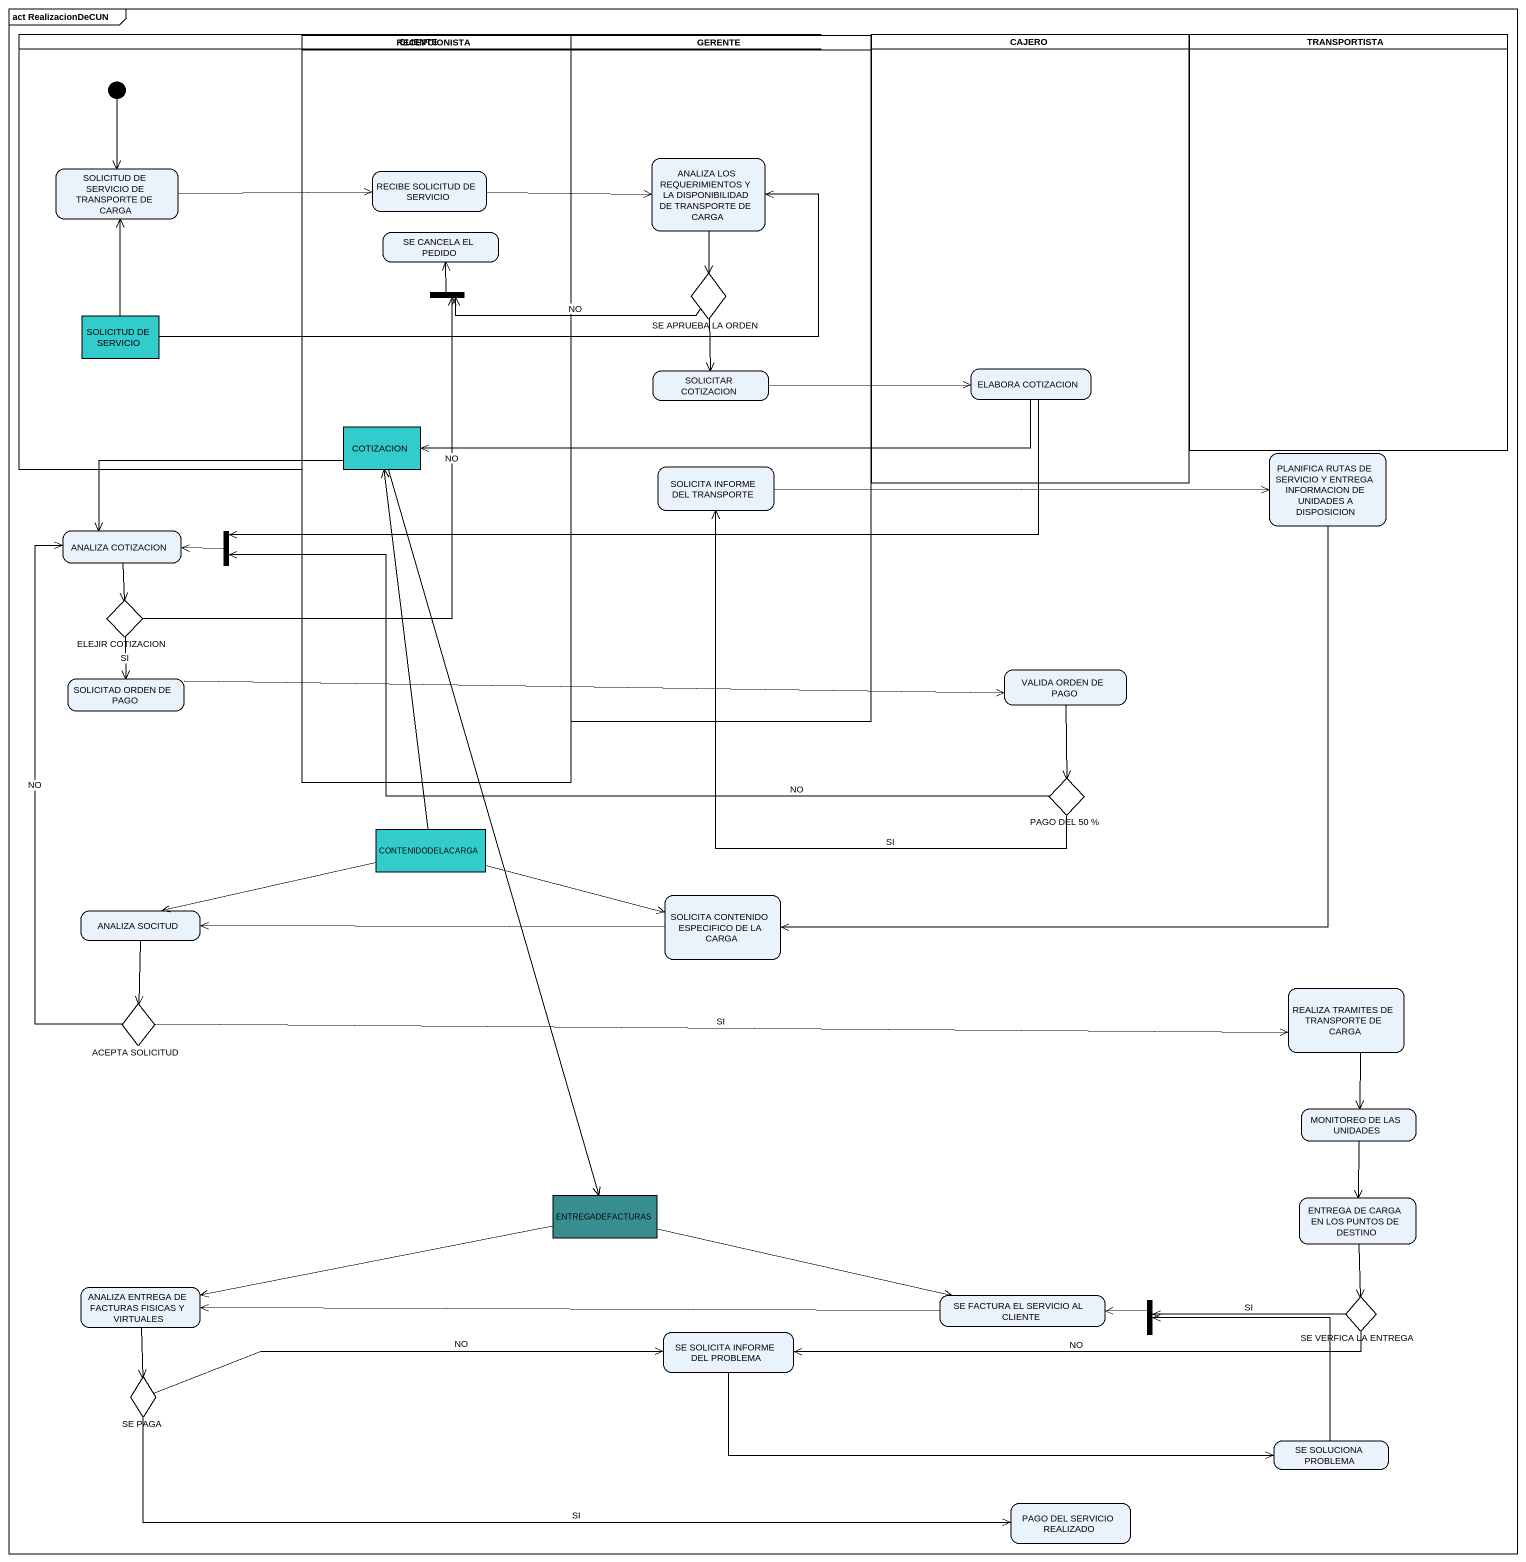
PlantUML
@startuml
mainframe act RealizacionDeCUN
hide empty description
state CLIENTE <<partition>> {
  state "SOLICITUD DE SERVICIO DE TRANSPORTE DE CARGA" as SOLICITUD_DE_SERVICIO_DE
  state "SOLICITUD DE SERVICIO" as SOLICITUD_DE_SERVICIO <<object>> #33CCCC
  [*] --> SOLICITUD_DE_SERVICIO_DE
}
state RECEPCIONISTA <<partition>> {
  state "RECIBE SOLICITUD DE SERVICIO" as RECIBE_SOLICITUD_DE_SERVICIO
  state "SE CANCELA EL PEDIDO" as SE_CANCELA_EL_PEDIDO
  state fork1 <<join>>
  state COTIZACION <<object>> #33CCCC
}
state GERENTE <<partition>> {
  state "ANALIZA LOS REQUERIMIENTOS Y LA DISPONIBILIDAD DE TRANSPORTE DE CARGA" as ANALIZA_LOS_REQUERIMIENTOS
  state "SE APRUEBA LA ORDEN" as SE_APRUEBA_LA_ORDEN <<choice>> #005500
  state "SOLICITAR COTIZACION" as SOLICITAR_COTIZACION
  state "SOLICITA INFORME DEL TRANSPORTE" as SOLICITA_INFORME_DEL
}
state CAJERO <<partition>> {
  state "ELABORA COTIZACION" as ELABORA_COTIZACION
}
state TRANSPORTISTA <<partition>>
state "PLANIFICA RUTAS DE SERVICIO Y ENTREGA INFORMACION DE UNIDADES A DISPOSICION" as PLANIFICA_RUTAS_DE_SERVICIO
state "ANALIZA COTIZACION" as ANALIZA_COTIZACION
state fork2 <<join>>
state "ELEJIR COTIZACION" as ELEJIR_COTIZACION <<choice>> #005500
state "SOLICITAD ORDEN DE PAGO" as SOLICITAD_ORDEN_DE_PAGO
state "VALIDA ORDEN DE PAGO" as VALIDA_ORDEN_DE_PAGO
state "PAGO DEL 50 %" as PAGO_DEL_50 <<choice>> #005500
state CONTENIDODELACARGA <<object>> #33CCCC
state "SOLICITA CONTENIDO ESPECIFICO DE LA CARGA" as SOLICITA_CONTENIDO
state "ANALIZA SOCITUD" as ANALIZA_SOCITUD
state "ACEPTA SOLICITUD" as ACEPTA_SOLICITUD <<choice>> #005500
state "REALIZA TRAMITES DE TRANSPORTE DE CARGA" as REALIZA_TRAMITES_DE
state "MONITOREO DE LAS UNIDADES" as MONITOREO_DE_LAS_UNIDADES
state ENTREGADEFACTURAS <<object>> #388E8E
state "ENTREGA DE CARGA EN LOS PUNTOS DE DESTINO" as ENTREGA_DE_CARGA_EN_LOS
state "ANALIZA ENTREGA DE FACTURAS FISICAS Y VIRTUALES" as ANALIZA_ENTREGA_DE_FACTURAS
state "SE FACTURA EL SERVICIO AL CLIENTE" as SE_FACTURA_EL_SERVICIO_AL
state fork3 <<join>>
state "SE VERFICA LA ENTREGA" as SE_VERFICA_LA_ENTREGA <<choice>> #005500
state "SE SOLICITA INFORME DEL PROBLEMA" as SE_SOLICITA_INFORME_DEL
state "SE PAGA" as SE_PAGA <<choice>> #005500
state "SE SOLUCIONA PROBLEMA" as SE_SOLUCIONA_PROBLEMA
state "PAGO DEL SERVICIO REALIZADO" as PAGO_DEL_SERVICIO_REALIZADO
ANALIZA_LOS_REQUERIMIENTOS --> SE_APRUEBA_LA_ORDEN
SOLICITUD_DE_SERVICIO_DE -right-> RECIBE_SOLICITUD_DE_SERVICIO
RECIBE_SOLICITUD_DE_SERVICIO -right-> ANALIZA_LOS_REQUERIMIENTOS
SE_APRUEBA_LA_ORDEN -left-> fork1 : NO
SE_APRUEBA_LA_ORDEN --> SOLICITAR_COTIZACION
SOLICITUD_DE_SERVICIO -right-> ANALIZA_LOS_REQUERIMIENTOS
SOLICITUD_DE_SERVICIO -up-> SOLICITUD_DE_SERVICIO_DE
fork1 -up-> SE_CANCELA_EL_PEDIDO
SOLICITAR_COTIZACION -right-> ELABORA_COTIZACION
ELABORA_COTIZACION -left-> COTIZACION
ELABORA_COTIZACION -left-> fork2
COTIZACION -left-> ANALIZA_COTIZACION
COTIZACION --> ENTREGADEFACTURAS
SOLICITA_INFORME_DEL -right-> PLANIFICA_RUTAS_DE_SERVICIO
PLANIFICA_RUTAS_DE_SERVICIO --> SOLICITA_CONTENIDO
ANALIZA_COTIZACION --> ELEJIR_COTIZACION
fork2 -left-> ANALIZA_COTIZACION
ELEJIR_COTIZACION -up-> fork1 : NO
ELEJIR_COTIZACION --> SOLICITAD_ORDEN_DE_PAGO : SI
SOLICITAD_ORDEN_DE_PAGO -right-> VALIDA_ORDEN_DE_PAGO
VALIDA_ORDEN_DE_PAGO --> PAGO_DEL_50
PAGO_DEL_50 -up-> SOLICITA_INFORME_DEL : SI
PAGO_DEL_50 -left-> fork2 : NO
CONTENIDODELACARGA -up-> COTIZACION
CONTENIDODELACARGA -right-> SOLICITA_CONTENIDO
CONTENIDODELACARGA -left-> ANALIZA_SOCITUD
SOLICITA_CONTENIDO -left-> ANALIZA_SOCITUD
ANALIZA_SOCITUD --> ACEPTA_SOLICITUD
ACEPTA_SOLICITUD -up-> ANALIZA_COTIZACION : NO
ACEPTA_SOLICITUD -right-> REALIZA_TRAMITES_DE : SI
REALIZA_TRAMITES_DE --> MONITOREO_DE_LAS_UNIDADES
MONITOREO_DE_LAS_UNIDADES --> ENTREGA_DE_CARGA_EN_LOS
ENTREGADEFACTURAS -left-> ANALIZA_ENTREGA_DE_FACTURAS
ENTREGADEFACTURAS -right-> SE_FACTURA_EL_SERVICIO_AL
ENTREGA_DE_CARGA_EN_LOS --> SE_VERFICA_LA_ENTREGA
ANALIZA_ENTREGA_DE_FACTURAS --> SE_PAGA
SE_FACTURA_EL_SERVICIO_AL -left-> ANALIZA_ENTREGA_DE_FACTURAS
fork3 -left-> SE_FACTURA_EL_SERVICIO_AL
SE_VERFICA_LA_ENTREGA -left-> fork3 : SI
SE_VERFICA_LA_ENTREGA -left-> SE_SOLICITA_INFORME_DEL : NO
SE_SOLICITA_INFORME_DEL -right-> SE_SOLUCIONA_PROBLEMA
SE_PAGA -right-> SE_SOLICITA_INFORME_DEL : NO
SE_PAGA -right-> PAGO_DEL_SERVICIO_REALIZADO : SI
SE_SOLUCIONA_PROBLEMA -up-> fork3
@enduml
